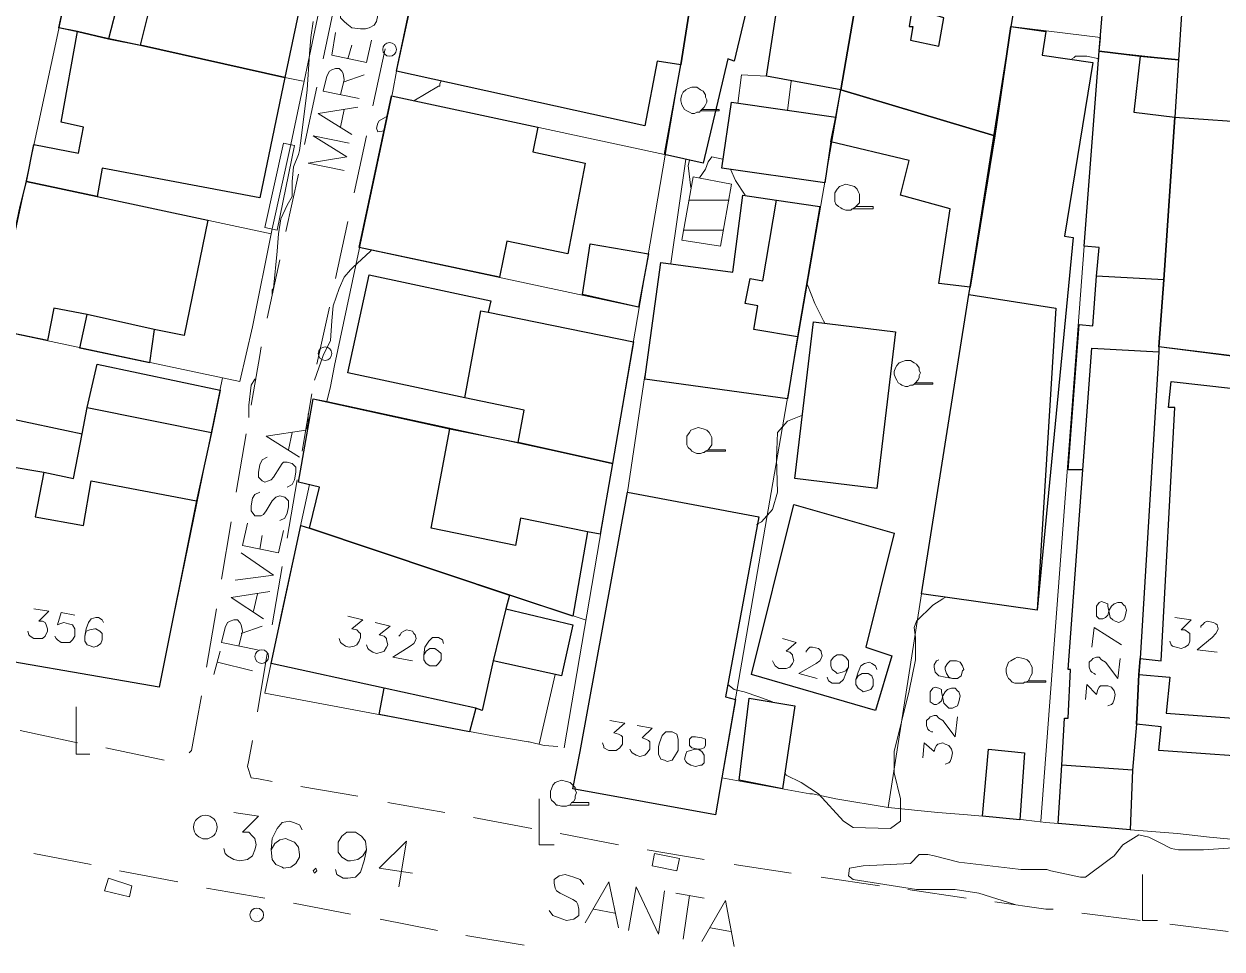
# Model space of a CAD drawing. Extents: x -2391 to 32076, y -11492 to 5852.
# Drawn here: x 4755.3 to 4837.1, y -1520.2 to -1457.1 of the extents above; entities that cross this region are included whole.
import ezdxf

# ---------------------------------------------------------------- set-up
doc = ezdxf.new("R2010")
doc.units = 0
doc.header["$LTSCALE"] = 7
for name, color, linetype in [('ALVE-CT', 3, 'CONTINUOUS'), ('PDF2_A101 - EDIFICACAO', 7, 'CONTINUOUS'), ('PDF2_A103 - PROJECAO_1', 7, 'CONTINUOUS'), ('PDF2_A104 - PROJECAO_2', 7, 'CONTINUOUS'), ('PDF2_A112 - PRISMA_VENTILACAO', 7, 'CONTINUOUS'), ('PDF2_A118 - PISCINA', 7, 'CONTINUOUS'), ('PDF2_A119 - TELHEIRO', 7, 'CONTINUOUS'), ('PDF2_A122 - CASA_DE_MAQUINA', 7, 'CONTINUOUS'), ('PDF2_A123 - N DE PORTA', 7, 'CONTINUOUS'), ('PDF2_A124 - MURO', 7, 'CONTINUOUS'), ('PDF2_C301 - MEIO_FIO_2D', 7, 'CONTINUOUS'), ('PDF2_C307 - TXT_NOME_LOGRADOURO', 7, 'CONTINUOUS'), ('PDF2_C317 - BOCA_LOBO', 7, 'CONTINUOUS'), ('PDF2_F602 - ARVORE_ISOLADA', 7, 'CONTINUOUS'), ('PDF2_I902 - LUMINARIA', 7, 'CONTINUOUS'), ('PDF2_I903 - POSTE', 7, 'CONTINUOUS'), ('PDF2_N1402 - CURVA_INTERMEDIARIA', 7, 'CONTINUOUS'), ('PDF2_N1403 - COTA_DE_APARELHO', 7, 'CONTINUOUS')]:
    doc.layers.add(name, color=color, linetype=linetype)

msp = doc.modelspace()

# ---------------------------------------------------------------- linework, layer by layer
at = {"layer": 'ALVE-CT'}
msp.add_circle((4550.796, -1271.53), 500, dxfattribs=at)
at = {"layer": 'PDF2_A101 - EDIFICACAO', "lineweight": 30}
for points in [[(4829.6, -1416.729), (4822.657, -1457.284), (4821.557, -1464.734), (4811.058, -1461.602), (4813.175, -1449.325), (4816.477, -1430.276), (4816.646, -1429.09), (4819.355, -1429.598), (4821.726, -1415.29)], [(4831.462, -1435.186), (4830.954, -1441.028), (4835.272, -1441.282), (4834.764, -1449.241), (4834.087, -1459.57), (4831.462, -1459.316), (4828.669, -1458.977), (4829.092, -1453.728), (4825.79, -1453.474), (4826.552, -1442.806), (4829.685, -1443.06), (4829.769, -1441.705), (4826.129, -1441.452), (4826.298, -1438.996), (4827.399, -1439.081), (4828.245, -1434.763)], [(4815.799, -1458.215), (4817.747, -1458.638), (4818.085, -1456.691), (4817.239, -1456.437), (4820.371, -1440.859), (4818.509, -1440.351), (4816.9, -1450.087), (4815.715, -1457.284), (4815.969, -1457.284)], [(4775.245, -1450.765), (4774.991, -1452.035), (4773.128, -1460.755), (4763.307, -1458.554), (4763.9, -1456.099), (4761.783, -1455.591), (4761.106, -1458.13), (4758.989, -1457.623), (4757.719, -1457.369), (4759.159, -1450.765), (4759.243, -1450.511), (4761.953, -1451.273), (4762.545, -1449.071), (4762.884, -1447.801)], [(4800.814, -1455.591), (4800.136, -1459.908), (4798.528, -1459.654), (4797.681, -1464.057), (4780.748, -1460.332), (4781.679, -1455.929), (4782.357, -1456.099), (4783.034, -1452.543), (4791.331, -1454.236), (4791.416, -1453.643)], [(4826.891, -1471.677), (4824.435, -1497.076), (4816.561, -1495.976), (4819.779, -1475.571), (4819.863, -1475.063), (4821.557, -1464.734), (4822.657, -1457.284), (4825.028, -1457.623), (4824.774, -1459.231), (4828.245, -1459.739), (4826.298, -1471.592)], [(4761.106, -1458.13), (4763.307, -1458.554), (4773.128, -1460.755), (4771.435, -1468.968), (4760.683, -1466.936), (4760.344, -1468.883), (4755.518, -1467.867), (4756.026, -1465.327), (4759.074, -1465.92), (4759.413, -1464.142), (4757.889, -1463.803), (4758.989, -1457.623)], [(4833.071, -1474.555), (4832.732, -1479.127), (4832.732, -1479.466), (4831.462, -1500.378), (4831.378, -1501.479), (4831.208, -1504.866), (4830.954, -1507.998), (4830.785, -1512.062), (4825.875, -1511.639), (4826.129, -1507.659), (4826.298, -1504.442), (4826.552, -1504.442), (4826.721, -1501.14), (4826.552, -1501.14), (4827.568, -1487.509), (4826.552, -1487.509), (4827.314, -1477.603), (4828.245, -1477.688), (4828.499, -1474.302), (4828.669, -1472.354), (4827.653, -1472.27), (4828.669, -1458.977), (4831.462, -1459.316), (4834.087, -1459.57), (4833.833, -1463.464)], [(4821.557, -1464.734), (4819.863, -1475.063), (4817.747, -1474.809), (4818.509, -1469.73), (4815.122, -1468.798), (4815.715, -1466.428), (4810.381, -1465.158), (4810.72, -1463.464), (4811.058, -1461.602)], [(4793.617, -1466.597), (4792.432, -1472.778), (4788.283, -1471.931), (4787.775, -1474.386), (4778.208, -1472.354), (4780.41, -1462.025), (4790.4, -1464.142), (4790.061, -1465.835)], [(4810.72, -1463.464), (4810.381, -1465.158), (4809.958, -1467.952), (4802.93, -1466.936), (4803.608, -1462.448)], [(4832.732, -1479.127), (4833.071, -1474.555), (4833.833, -1463.464), (4839.675, -1463.888), (4838.828, -1479.889)], [(4767.879, -1470.492), (4766.27, -1478.365), (4764.239, -1477.942), (4763.9, -1480.228), (4759.159, -1479.212), (4759.667, -1476.926), (4757.381, -1476.503), (4756.957, -1478.704), (4753.317, -1477.942), (4755.095, -1469.56), (4755.518, -1467.867), (4760.344, -1468.883)], [(4809.619, -1469.56), (4808.095, -1478.45), (4807.418, -1482.683), (4797.681, -1481.329), (4798.782, -1473.37), (4803.692, -1474.048), (4804.37, -1468.798), (4806.656, -1469.137)], [(4797.935, -1472.778), (4797.258, -1476.418), (4793.448, -1475.571), (4793.956, -1472.1)], [(4796.919, -1478.789), (4795.48, -1487.086), (4789.045, -1485.647), (4789.469, -1483.445), (4785.405, -1482.599), (4777.446, -1480.905), (4778.886, -1474.217), (4787.183, -1475.995), (4787.013, -1476.757)], [(4814.783, -1478.111), (4813.514, -1488.779), (4807.926, -1488.102), (4809.196, -1477.434)], [(4768.133, -1484.969), (4767.117, -1489.626), (4764.577, -1502.326), (4749.845, -1499.786), (4752.216, -1486.917), (4752.893, -1483.699), (4759.328, -1485.054), (4759.667, -1483.276), (4760.344, -1480.313), (4768.726, -1482.091)], [(4845.94, -1491.065), (4845.94, -1491.912), (4843.146, -1491.827), (4842.638, -1496.145), (4841.876, -1496.06), (4841.199, -1504.696), (4841.03, -1507.236), (4832.732, -1506.644), (4832.902, -1505.035), (4831.208, -1504.866), (4831.378, -1501.479), (4831.462, -1500.378), (4832.902, -1500.548), (4833.833, -1483.276), (4833.41, -1483.276), (4833.579, -1481.498), (4841.876, -1482.429), (4841.622, -1484.377), (4846.279, -1484.969), (4846.279, -1485.223)], [(4795.48, -1487.086), (4794.633, -1491.912), (4793.787, -1491.742), (4792.771, -1497.5), (4788.453, -1496.06), (4774.822, -1491.488), (4775.499, -1488.695), (4774.06, -1488.356), (4775.076, -1482.683), (4784.389, -1484.715), (4789.045, -1485.647)], [(4802.93, -1508.506), (4802.507, -1511.046), (4792.771, -1509.268), (4793.279, -1506.728), (4796.496, -1489.033), (4805.47, -1490.727), (4803.184, -1503.003), (4803.862, -1503.172)], [(4814.529, -1500.209), (4813.429, -1503.934), (4804.962, -1501.479), (4807.841, -1489.88), (4814.699, -1491.827), (4812.752, -1499.616)], [(4792.771, -1498.092), (4792.009, -1501.564), (4787.352, -1500.548), (4786.59, -1503.934), (4786.167, -1503.765), (4785.743, -1505.374), (4779.563, -1504.188), (4779.902, -1502.41), (4772.197, -1500.717), (4774.229, -1491.319), (4774.822, -1491.488), (4788.453, -1496.06), (4788.199, -1496.992)], [(4807.926, -1503.596), (4807.079, -1509.268), (4804.116, -1508.675), (4804.793, -1503.088)], [(4823.589, -1506.813), (4823.25, -1511.385), (4820.71, -1511.131), (4821.133, -1506.559)]]:
    msp.add_lwpolyline(points, close=True, dxfattribs=at)
for points in [[(4813.175, -1449.325), (4811.058, -1461.602), (4805.978, -1460.67), (4807.164, -1452.966)], [(4805.555, -1452.204), (4803.777, -1459.654), (4803.354, -1459.485), (4801.66, -1466.597), (4799.036, -1466.004), (4800.136, -1459.908), (4800.814, -1455.591)]]:
    msp.add_lwpolyline(points, dxfattribs=at)
at = {"layer": 'PDF2_A103 - PROJECAO_1', "lineweight": 30}
for points in [[(4774.991, -1452.035), (4773.128, -1460.755), (4763.307, -1458.554), (4763.9, -1456.099), (4761.783, -1455.591), (4761.021, -1455.421), (4761.953, -1451.273), (4762.545, -1449.071)], [(4831.462, -1459.316), (4831.039, -1463.126), (4833.833, -1463.464), (4833.071, -1474.555), (4828.499, -1474.302), (4828.669, -1472.354), (4827.653, -1472.27), (4828.669, -1458.977)], [(4760.344, -1468.883), (4767.879, -1470.492), (4766.27, -1478.365), (4764.239, -1477.942), (4759.667, -1476.926), (4757.381, -1476.503), (4756.957, -1478.704), (4753.317, -1477.942), (4755.095, -1469.56), (4755.518, -1467.867)], [(4824.435, -1497.076), (4816.561, -1495.976), (4819.779, -1475.571), (4825.705, -1476.503)], [(4787.013, -1476.757), (4796.919, -1478.789), (4795.48, -1487.086), (4789.045, -1485.647), (4789.469, -1483.445), (4785.405, -1482.599), (4786.505, -1476.672)], [(4832.732, -1479.466), (4831.462, -1500.378), (4831.378, -1501.479), (4831.208, -1504.866), (4830.954, -1507.998), (4826.129, -1507.659), (4826.298, -1504.442), (4826.552, -1504.442), (4826.721, -1501.14), (4826.552, -1501.14), (4827.568, -1487.509), (4828.161, -1479.212)], [(4768.133, -1484.969), (4767.117, -1489.626), (4764.577, -1502.326), (4749.845, -1499.786), (4752.216, -1486.917), (4756.703, -1487.679), (4758.735, -1488.102), (4759.328, -1485.054), (4759.667, -1483.276)], [(4789.045, -1485.647), (4795.48, -1487.086), (4794.633, -1491.912), (4793.787, -1491.742), (4789.215, -1490.811), (4788.876, -1492.674), (4783.119, -1491.488), (4784.389, -1484.715)], [(4774.822, -1491.488), (4788.453, -1496.06), (4788.199, -1496.992), (4787.352, -1500.548), (4786.59, -1503.934), (4786.167, -1503.765), (4779.902, -1502.41), (4772.197, -1500.717), (4774.229, -1491.319)], [(4841.199, -1504.696), (4841.03, -1507.236), (4832.732, -1506.644), (4832.902, -1505.035), (4831.208, -1504.866), (4831.378, -1501.479), (4833.494, -1501.648), (4833.24, -1504.104)]]:
    msp.add_lwpolyline(points, close=True, dxfattribs=at)
at = {"layer": 'PDF2_A104 - PROJECAO_2', "lineweight": 30}
msp.add_lwpolyline([(4756.703, -1487.679), (4756.111, -1490.727), (4759.413, -1491.319), (4759.921, -1488.271), (4767.117, -1489.626), (4764.577, -1502.326), (4749.845, -1499.786), (4752.216, -1486.917)], close=True, dxfattribs=at)
at = {"layer": 'PDF2_A112 - PRISMA_VENTILACAO', "lineweight": 30}
msp.add_lwpolyline([(4815.715, -1457.284), (4815.969, -1457.284), (4815.799, -1458.215), (4817.747, -1458.638), (4818.085, -1456.691), (4817.239, -1456.437), (4820.371, -1440.859), (4818.509, -1440.351)], close=True, dxfattribs=at)
at = {"layer": 'PDF2_A118 - PISCINA', "lineweight": 9}
msp.add_lwpolyline([(4800.983, -1467.528), (4803.608, -1468.036), (4802.846, -1472.27), (4800.221, -1471.846)], close=True, dxfattribs=at)
for points in [[(4800.729, -1469.137), (4803.438, -1469.137)], [(4800.306, -1471.169), (4803.015, -1471.169)]]:
    msp.add_lwpolyline(points, dxfattribs=at)
at = {"layer": 'PDF2_A119 - TELHEIRO', "lineweight": 9}
msp.add_lwpolyline([(4773.806, -1465.412), (4772.62, -1471.169), (4771.774, -1471), (4773.044, -1465.242)], close=True, dxfattribs=at)
at = {"layer": 'PDF2_A122 - CASA_DE_MAQUINA', "lineweight": 30}
msp.add_lwpolyline([(4808.095, -1478.45), (4805.132, -1477.942), (4805.386, -1476.333), (4804.539, -1476.164), (4804.878, -1474.471), (4805.724, -1474.64), (4806.656, -1469.137), (4809.619, -1469.56)], close=True, dxfattribs=at)
at = {"layer": 'PDF2_A123 - N DE PORTA', "lineweight": 9}
for points in [[(4828.499, -1497.246), (4828.499, -1497.5), (4828.669, -1497.669), (4828.923, -1497.669), (4829.092, -1497.584), (4829.261, -1497.415), (4829.346, -1497.076), (4829.515, -1496.822), (4829.685, -1496.653), (4829.939, -1496.568), (4830.193, -1496.568), (4830.362, -1496.738), (4830.447, -1496.822), (4830.531, -1497.076), (4830.447, -1497.5), (4830.362, -1497.754), (4830.193, -1497.838), (4830.023, -1497.923), (4829.769, -1497.838), (4829.6, -1497.754), (4829.431, -1497.584), (4829.346, -1497.246), (4829.261, -1496.822), (4829.261, -1496.653), (4829.007, -1496.568), (4828.838, -1496.484), (4828.669, -1496.568), (4828.499, -1496.822)], [(4817.154, -1503.088), (4817.154, -1503.342), (4817.408, -1503.511), (4817.577, -1503.511), (4817.747, -1503.426), (4817.916, -1503.257), (4818.001, -1502.918), (4818.17, -1502.664), (4818.339, -1502.495), (4818.593, -1502.41), (4818.847, -1502.41), (4819.017, -1502.58), (4819.101, -1502.664), (4819.186, -1502.918), (4819.101, -1503.342), (4819.017, -1503.596), (4818.847, -1503.68), (4818.678, -1503.765), (4818.424, -1503.765), (4818.255, -1503.596), (4818.085, -1503.426), (4818.001, -1503.088), (4817.916, -1502.664), (4817.916, -1502.495), (4817.747, -1502.41), (4817.493, -1502.326), (4817.323, -1502.41), (4817.154, -1502.664)], [(4799.374, -1505.374), (4799.12, -1505.374), (4798.866, -1505.628), (4798.697, -1506.136), (4798.612, -1506.39), (4798.612, -1506.898), (4798.782, -1507.236), (4799.036, -1507.321), (4799.205, -1507.406), (4799.544, -1507.321), (4799.713, -1507.067), (4799.967, -1506.644), (4799.967, -1506.39), (4799.967, -1505.882), (4799.882, -1505.543), (4799.544, -1505.374)], [(4801.152, -1505.712), (4800.898, -1505.712), (4800.729, -1505.882), (4800.729, -1506.136), (4800.729, -1506.305), (4800.898, -1506.474), (4801.322, -1506.559), (4801.576, -1506.728), (4801.745, -1506.982), (4801.745, -1507.152), (4801.745, -1507.49), (4801.576, -1507.659), (4801.491, -1507.659), (4801.152, -1507.744), (4800.814, -1507.659), (4800.56, -1507.49), (4800.475, -1507.406), (4800.39, -1507.236), (4800.475, -1506.898), (4800.56, -1506.728), (4800.814, -1506.644), (4801.068, -1506.559), (4801.491, -1506.559), (4801.745, -1506.474), (4801.83, -1506.305), (4801.83, -1506.136), (4801.83, -1505.882), (4801.576, -1505.797)]]:
    msp.add_lwpolyline(points, close=True, dxfattribs=at)
for points in [[(4756.026, -1496.992), (4757.042, -1497.161), (4756.365, -1497.838), (4756.619, -1497.838), (4756.788, -1497.923), (4756.873, -1498.092), (4756.957, -1498.346), (4756.957, -1498.516), (4756.788, -1498.854), (4756.619, -1499.024), (4756.28, -1499.024), (4756.026, -1499.024), (4755.772, -1498.854), (4755.687, -1498.77), (4755.603, -1498.516)], [(4758.82, -1497.415), (4757.889, -1497.246), (4757.635, -1498.092), (4757.804, -1498.008), (4758.058, -1497.923), (4758.397, -1498.008), (4758.651, -1498.092), (4758.82, -1498.346), (4758.82, -1498.6), (4758.82, -1498.854), (4758.651, -1499.108), (4758.481, -1499.278), (4758.143, -1499.278), (4757.889, -1499.278), (4757.635, -1499.108), (4757.55, -1499.024), (4757.465, -1498.854)], [(4760.767, -1497.923), (4760.683, -1497.754), (4760.429, -1497.584), (4760.259, -1497.584), (4759.921, -1497.669), (4759.751, -1497.923), (4759.582, -1498.346), (4759.497, -1498.854), (4759.497, -1499.193), (4759.667, -1499.447), (4759.921, -1499.532), (4760.09, -1499.616), (4760.344, -1499.532), (4760.598, -1499.362), (4760.683, -1499.108), (4760.683, -1499.024), (4760.683, -1498.685), (4760.513, -1498.516), (4760.259, -1498.346), (4760.175, -1498.346), (4759.836, -1498.431), (4759.582, -1498.516), (4759.497, -1498.854)], [(4777.446, -1497.5), (4778.462, -1497.754), (4777.7, -1498.346), (4778.039, -1498.431), (4778.208, -1498.6), (4778.293, -1498.685), (4778.293, -1498.939), (4778.208, -1499.193), (4778.039, -1499.447), (4777.87, -1499.532), (4777.531, -1499.616), (4777.277, -1499.532), (4777.023, -1499.362), (4776.938, -1499.278), (4776.854, -1499.024)], [(4833.833, -1497.584), (4834.934, -1497.754), (4834.256, -1498.431), (4834.51, -1498.431), (4834.764, -1498.6), (4834.849, -1498.685), (4834.849, -1498.939), (4834.849, -1499.193), (4834.764, -1499.447), (4834.51, -1499.616), (4834.256, -1499.701), (4833.918, -1499.616), (4833.664, -1499.532), (4833.579, -1499.447), (4833.494, -1499.193)], [(4779.309, -1497.923), (4780.325, -1498.177), (4779.563, -1498.77), (4779.902, -1498.854), (4780.071, -1499.024), (4780.071, -1499.108), (4780.156, -1499.447), (4780.071, -1499.616), (4779.902, -1499.87), (4779.732, -1499.955), (4779.394, -1500.04), (4779.14, -1499.955), (4778.886, -1499.786), (4778.801, -1499.701), (4778.716, -1499.447)], [(4830.193, -1499.447), (4828.33, -1498.262), (4828.161, -1499.616)], [(4835.611, -1498.262), (4835.611, -1498.177), (4835.78, -1498.008), (4835.865, -1497.923), (4836.034, -1497.838), (4836.458, -1497.923), (4836.627, -1498.008), (4836.712, -1498.092), (4836.796, -1498.346), (4836.712, -1498.516), (4836.627, -1498.685), (4836.373, -1498.939), (4835.357, -1499.786), (4836.712, -1499.955)], [(4780.918, -1498.854), (4781.002, -1498.77), (4781.087, -1498.6), (4781.256, -1498.516), (4781.425, -1498.431), (4781.849, -1498.516), (4781.933, -1498.685), (4782.018, -1498.77), (4782.103, -1499.024), (4782.018, -1499.193), (4781.933, -1499.362), (4781.679, -1499.532), (4780.494, -1500.294), (4781.849, -1500.548)], [(4783.965, -1499.362), (4783.881, -1499.108), (4783.627, -1498.939), (4783.457, -1498.939), (4783.203, -1498.939), (4782.949, -1499.193), (4782.695, -1499.616), (4782.611, -1500.124), (4782.611, -1500.463), (4782.78, -1500.717), (4783.034, -1500.886), (4783.119, -1500.886), (4783.457, -1500.886), (4783.627, -1500.717), (4783.796, -1500.463), (4783.796, -1500.378), (4783.796, -1500.04), (4783.627, -1499.87), (4783.373, -1499.701), (4783.288, -1499.701), (4783.034, -1499.701), (4782.78, -1499.87), (4782.611, -1500.124)], [(4807.079, -1499.024), (4808.01, -1499.278), (4807.333, -1499.87), (4807.587, -1499.955), (4807.756, -1500.124), (4807.756, -1500.209), (4807.841, -1500.548), (4807.756, -1500.717), (4807.587, -1500.971), (4807.333, -1501.056), (4807.079, -1501.056), (4806.825, -1501.056), (4806.571, -1500.886), (4806.486, -1500.717), (4806.402, -1500.548)], [(4808.688, -1499.955), (4808.688, -1499.87), (4808.857, -1499.701), (4808.942, -1499.616), (4809.111, -1499.616), (4809.534, -1499.701), (4809.704, -1499.87), (4809.704, -1499.955), (4809.788, -1500.209), (4809.704, -1500.378), (4809.619, -1500.548), (4809.365, -1500.717), (4808.18, -1501.394), (4809.45, -1501.733)], [(4811.566, -1500.971), (4811.397, -1501.225), (4811.143, -1501.31), (4810.804, -1501.394), (4810.72, -1501.31), (4810.466, -1501.14), (4810.381, -1500.886), (4810.381, -1500.632), (4810.381, -1500.548), (4810.55, -1500.294), (4810.804, -1500.124), (4811.058, -1500.124), (4811.143, -1500.124), (4811.397, -1500.294), (4811.566, -1500.548), (4811.566, -1500.971), (4811.397, -1501.394), (4811.228, -1501.818), (4810.974, -1502.072), (4810.635, -1502.072), (4810.466, -1502.072), (4810.212, -1501.902), (4810.127, -1501.648)], [(4813.514, -1501.14), (4813.429, -1500.886), (4813.175, -1500.717), (4813.006, -1500.632), (4812.667, -1500.717), (4812.413, -1500.886), (4812.244, -1501.31), (4812.074, -1501.818), (4812.074, -1502.156), (4812.244, -1502.41), (4812.498, -1502.58), (4812.582, -1502.664), (4812.836, -1502.58), (4813.09, -1502.495), (4813.26, -1502.241), (4813.26, -1502.156), (4813.26, -1501.818), (4813.175, -1501.564), (4812.921, -1501.394), (4812.836, -1501.394), (4812.498, -1501.394), (4812.244, -1501.564), (4812.074, -1501.818)], [(4817.747, -1500.463), (4817.577, -1500.548), (4817.408, -1500.802), (4817.408, -1500.971), (4817.493, -1501.31), (4817.747, -1501.564), (4818.17, -1501.648), (4818.678, -1501.733), (4819.017, -1501.733), (4819.271, -1501.564), (4819.355, -1501.225), (4819.44, -1501.14), (4819.355, -1500.886), (4819.186, -1500.632), (4818.932, -1500.548), (4818.847, -1500.548), (4818.509, -1500.548), (4818.339, -1500.717), (4818.17, -1500.971), (4818.17, -1501.14), (4818.255, -1501.394), (4818.424, -1501.648), (4818.678, -1501.733)], [(4828.415, -1501.479), (4828.33, -1501.394), (4828.161, -1501.31), (4828.076, -1501.225), (4827.991, -1500.971), (4827.991, -1500.632), (4828.161, -1500.463), (4828.245, -1500.378), (4828.499, -1500.294), (4828.669, -1500.294), (4828.838, -1500.463), (4829.092, -1500.632), (4829.939, -1501.733), (4830.108, -1500.378)], [(4827.737, -1503.172), (4827.822, -1502.156), (4828.499, -1502.834), (4828.584, -1502.495), (4828.669, -1502.326), (4828.753, -1502.241), (4829.092, -1502.241), (4829.261, -1502.241), (4829.515, -1502.326), (4829.685, -1502.58), (4829.769, -1502.834), (4829.685, -1503.172), (4829.6, -1503.426), (4829.515, -1503.511), (4829.261, -1503.596)], [(4795.311, -1504.612), (4796.327, -1504.781), (4795.565, -1505.458), (4795.903, -1505.543), (4796.073, -1505.628), (4796.157, -1505.712), (4796.157, -1506.051), (4796.157, -1506.22), (4795.988, -1506.474), (4795.734, -1506.644), (4795.48, -1506.644), (4795.226, -1506.644), (4794.887, -1506.474), (4794.887, -1506.39), (4794.803, -1506.136)], [(4817.323, -1505.374), (4817.239, -1505.374), (4817.069, -1505.289), (4816.985, -1505.204), (4816.9, -1504.95), (4816.9, -1504.612), (4817.069, -1504.442), (4817.154, -1504.358), (4817.408, -1504.273), (4817.577, -1504.273), (4817.747, -1504.442), (4818.001, -1504.612), (4818.847, -1505.712), (4819.017, -1504.358)], [(4797.173, -1504.95), (4798.189, -1505.12), (4797.512, -1505.797), (4797.766, -1505.882), (4797.935, -1505.966), (4798.02, -1506.051), (4798.02, -1506.39), (4798.02, -1506.559), (4797.85, -1506.813), (4797.681, -1506.982), (4797.343, -1507.067), (4797.089, -1506.982), (4796.835, -1506.813), (4796.75, -1506.728), (4796.665, -1506.559)], [(4816.646, -1507.152), (4816.731, -1506.136), (4817.408, -1506.728), (4817.493, -1506.474), (4817.577, -1506.305), (4817.662, -1506.22), (4818.001, -1506.136), (4818.17, -1506.22), (4818.424, -1506.305), (4818.593, -1506.559), (4818.678, -1506.813), (4818.593, -1507.152), (4818.509, -1507.406), (4818.424, -1507.49), (4818.17, -1507.575)]]:
    msp.add_lwpolyline(points, dxfattribs=at)
at = {"layer": 'PDF2_A124 - MURO', "lineweight": 9}
for points in [[(4792.178, -1506.474), (4809.45, -1405.215)], [(4753.317, -1477.942), (4770.08, -1481.498), (4770.927, -1477.773), (4772.282, -1471.084), (4773.552, -1465.327), (4776.007, -1453.643), (4776.346, -1451.95), (4778.124, -1443.483), (4778.462, -1442.129), (4780.41, -1432.646), (4780.748, -1431.038), (4781.172, -1429.26), (4781.595, -1427.143), (4783.203, -1419.354), (4783.796, -1416.729), (4786.167, -1405.554), (4747.814, -1405.384), (4746.544, -1405.384), (4741.379, -1428.159)], [(4748.914, -1498.346), (4759.159, -1450.765), (4759.243, -1450.511), (4760.513, -1444.753), (4761.275, -1441.198), (4761.868, -1438.319), (4762.207, -1436.626), (4764.069, -1428.328), (4764.662, -1425.534), (4768.98, -1405.469)], [(4820.456, -1406.739), (4816.646, -1429.09), (4813.175, -1449.325), (4802.93, -1508.506), (4808.942, -1509.607), (4809.111, -1509.607), (4810.72, -1509.945), (4814.275, -1510.538), (4817.662, -1510.877), (4819.694, -1511.046), (4823.504, -1511.385), (4824.266, -1511.469), (4825.028, -1511.554), (4825.875, -1511.639), (4830.785, -1512.062), (4834.002, -1512.316), (4836.204, -1512.57), (4840.86, -1512.993)], [(4814.275, -1510.538), (4816.561, -1495.976), (4822.657, -1457.284), (4831.039, -1408.263)], [(4830.785, -1512.062), (4830.954, -1507.998), (4831.208, -1504.866), (4831.378, -1501.479), (4831.462, -1500.378), (4832.732, -1479.466), (4832.732, -1479.127), (4833.071, -1474.555), (4833.833, -1463.464), (4834.087, -1459.57), (4834.764, -1449.241), (4835.272, -1441.282), (4835.357, -1439.843), (4851.359, -1441.875), (4852.713, -1414.867)], [(4782.78, -1451.019), (4780.748, -1460.332), (4780.494, -1461.686), (4776.515, -1480.397), (4776.261, -1481.837), (4776.007, -1482.853), (4775.076, -1482.683), (4774.06, -1488.356), (4774.822, -1488.525), (4773.636, -1493.944), (4772.959, -1497.076), (4771.774, -1502.749), (4787.183, -1505.628), (4789.723, -1506.051), (4789.807, -1506.051), (4790.823, -1506.305), (4791.755, -1506.39)], [(4757.719, -1457.369), (4763.307, -1458.554), (4773.128, -1460.755), (4774.398, -1461.009)], [(4822.657, -1457.284), (4828.753, -1458.046), (4828.669, -1458.977), (4834.087, -1459.57)], [(4824.689, -1511.469), (4827.653, -1472.27), (4828.669, -1458.977)], [(4804.031, -1462.533), (4804.285, -1460.586), (4805.978, -1460.67)], [(4807.672, -1461.009), (4807.418, -1463.041)], [(4811.058, -1461.602), (4821.557, -1464.734)], [(4799.036, -1466.004), (4780.41, -1462.025)], [(4800.475, -1466.343), (4799.459, -1473.455)], [(4755.518, -1467.867), (4772.197, -1471.423)], [(4778.208, -1472.354), (4797.258, -1476.418)], [(4832.732, -1479.127), (4843.4, -1480.482), (4842.977, -1484.546), (4846.279, -1484.969)], [(4768.895, -1481.244), (4764.577, -1502.326), (4749.845, -1499.786), (4750.015, -1498.6), (4734.182, -1495.383), (4729.272, -1494.367), (4728.002, -1494.113), (4726.478, -1493.859)], [(4796.496, -1489.033), (4797.681, -1481.075)], [(4776.007, -1482.853), (4795.48, -1487.086)], [(4774.229, -1491.319), (4793.617, -1497.754)], [(4791.585, -1501.479), (4790.485, -1506.22)]]:
    msp.add_lwpolyline(points, dxfattribs=at)
at = {"layer": 'PDF2_C301 - MEIO_FIO_2D', "lineweight": 9}
for points in [[(4776.6, -1455.506), (4775.753, -1459.485)], [(4779.14, -1462.702), (4779.986, -1458.808)], [(4775.33, -1461.432), (4774.483, -1465.327)], [(4777.87, -1468.629), (4778.716, -1464.734)], [(4774.06, -1467.359), (4773.213, -1471.254)], [(4776.6, -1474.471), (4777.446, -1470.576)], [(4772.79, -1473.201), (4771.943, -1477.18)], [(4775.33, -1480.313), (4776.176, -1476.418)], [(4771.52, -1479.127), (4771.435, -1479.72), (4770.842, -1483.107)], [(4774.314, -1486.239), (4774.991, -1482.345)], [(4770.504, -1485.054), (4769.826, -1489.033)], [(4773.298, -1492.166), (4773.975, -1488.187)], [(4769.488, -1491.065), (4768.81, -1494.96)], [(4772.282, -1498.092), (4772.959, -1494.113)], [(4768.472, -1496.992), (4767.794, -1500.971)], [(4771.266, -1504.019), (4771.943, -1500.04)], [(4767.456, -1502.918), (4766.778, -1506.644), (4766.609, -1506.813)], [(4758.989, -1506.136), (4755.095, -1505.289)], [(4764.916, -1507.321), (4760.937, -1506.474)], [(4772.282, -1508.76), (4771.35, -1508.591), (4770.842, -1508.506), (4770.588, -1507.744), (4770.673, -1507.321), (4770.927, -1505.966)], [(4778.124, -1509.776), (4774.229, -1509.099)], [(4784.05, -1510.877), (4780.156, -1510.199)], [(4789.977, -1511.977), (4785.997, -1511.215)], [(4795.903, -1513.078), (4791.924, -1512.316)], [(4759.921, -1514.433), (4756.026, -1513.671)], [(4801.745, -1514.094), (4797.85, -1513.417)], [(4807.672, -1515.025), (4803.777, -1514.433)], [(4765.847, -1515.618), (4761.868, -1514.856)], [(4813.683, -1515.872), (4809.704, -1515.279)], [(4771.774, -1516.719), (4767.794, -1516.041)], [(4819.609, -1516.719), (4815.63, -1516.126)], [(4777.616, -1517.819), (4773.721, -1517.057)], [(4825.536, -1517.481), (4825.028, -1517.481), (4821.557, -1516.973)], [(4831.462, -1518.243), (4827.483, -1517.735)], [(4783.542, -1518.92), (4779.648, -1518.158)], [(4837.474, -1519.005), (4833.494, -1518.497)], [(4789.469, -1519.936), (4785.489, -1519.259)]]:
    msp.add_lwpolyline(points, dxfattribs=at)
at = {"layer": 'PDF2_C307 - TXT_NOME_LOGRADOURO', "lineweight": 9}
for points in [[(4777.7, -1455.506), (4777.446, -1455.591), (4777.192, -1455.76), (4777.023, -1456.014), (4776.938, -1456.437), (4776.938, -1456.691), (4777.192, -1456.945), (4777.362, -1457.115), (4777.7, -1457.369), (4778.293, -1457.453), (4778.632, -1457.453), (4778.886, -1457.369), (4779.224, -1457.199), (4779.394, -1456.945), (4779.478, -1456.522), (4779.394, -1456.268), (4779.224, -1455.929), (4778.97, -1455.76)], [(4779.055, -1458.215), (4778.716, -1459.739), (4776.346, -1459.231), (4776.6, -1457.707)], [(4777.446, -1459.485), (4777.7, -1458.554)], [(4778.208, -1462.194), (4775.753, -1461.686), (4776.007, -1460.67), (4776.176, -1460.332), (4776.346, -1460.247), (4776.6, -1460.162), (4776.854, -1460.162), (4777.023, -1460.332), (4777.108, -1460.501), (4777.192, -1460.924), (4776.938, -1461.94)], [(4777.108, -1461.094), (4778.547, -1460.586)], [(4777.7, -1464.65), (4775.414, -1463.21), (4778.124, -1462.787)], [(4776.938, -1464.142), (4777.192, -1462.956)], [(4777.192, -1467.105), (4774.737, -1466.597), (4777.362, -1466.174), (4775.076, -1464.734), (4777.531, -1465.242)], [(4774.144, -1486.663), (4771.858, -1485.223), (4774.568, -1484.8)], [(4773.382, -1486.155), (4773.636, -1484.969)], [(4771.943, -1486.663), (4771.604, -1486.832), (4771.435, -1487.171), (4771.35, -1487.679), (4771.35, -1488.017), (4771.604, -1488.271), (4771.774, -1488.356), (4772.028, -1488.271), (4772.197, -1488.187), (4772.366, -1488.017), (4772.79, -1487.34), (4772.959, -1487.086), (4773.044, -1487.001), (4773.298, -1487.001), (4773.636, -1487.086), (4773.89, -1487.34), (4773.89, -1487.679), (4773.806, -1488.187), (4773.636, -1488.525), (4773.298, -1488.695)], [(4771.435, -1489.033), (4771.096, -1489.203), (4770.927, -1489.457), (4770.842, -1489.965), (4770.842, -1490.303), (4771.096, -1490.642), (4771.266, -1490.642), (4771.52, -1490.642), (4771.689, -1490.557), (4771.858, -1490.303), (4772.282, -1489.626), (4772.451, -1489.457), (4772.536, -1489.372), (4772.79, -1489.287), (4773.128, -1489.372), (4773.382, -1489.626), (4773.382, -1490.049), (4773.298, -1490.473), (4773.128, -1490.811), (4772.79, -1490.981)], [(4773.044, -1491.658), (4772.705, -1493.182), (4770.25, -1492.674), (4770.588, -1491.15)], [(4771.435, -1492.928), (4771.604, -1491.996)], [(4769.742, -1495.044), (4772.366, -1494.706), (4770.165, -1493.182)], [(4771.689, -1497.669), (4769.488, -1496.23), (4772.112, -1495.806)], [(4771.012, -1497.161), (4771.266, -1495.976)], [(4771.266, -1499.786), (4768.81, -1499.278), (4769.064, -1498.262), (4769.234, -1497.923), (4769.403, -1497.838), (4769.657, -1497.754), (4769.911, -1497.754), (4770.08, -1497.923), (4770.165, -1498.092), (4770.25, -1498.516), (4769.996, -1499.532)], [(4770.165, -1498.685), (4771.604, -1498.177)], [(4768.302, -1501.479), (4768.726, -1499.87)], [(4768.556, -1500.632), (4770.927, -1501.225)], [(4793.533, -1515.787), (4793.279, -1515.449), (4792.855, -1515.279), (4792.263, -1515.11), (4791.839, -1515.195), (4791.501, -1515.449), (4791.501, -1515.703), (4791.585, -1516.041), (4791.67, -1516.211), (4791.924, -1516.38), (4792.771, -1516.803), (4793.025, -1516.973), (4793.109, -1517.142), (4793.194, -1517.481), (4793.194, -1517.904), (4792.855, -1518.158), (4792.347, -1518.243), (4791.839, -1518.073), (4791.416, -1517.904), (4791.162, -1517.565)], [(4793.617, -1518.412), (4795.226, -1515.618), (4795.903, -1518.751)], [(4796.581, -1518.92), (4797.089, -1515.957), (4798.612, -1519.174), (4799.036, -1516.211)], [(4799.798, -1516.38), (4801.745, -1516.719)], [(4800.729, -1516.549), (4800.306, -1519.513)], [(4801.576, -1519.682), (4803.184, -1516.888), (4803.777, -1520.021)], [(4794.21, -1517.481), (4795.649, -1517.735)], [(4802.168, -1518.751), (4803.523, -1519.005)]]:
    msp.add_lwpolyline(points, dxfattribs=at)
at = {"layer": 'PDF2_C317 - BOCA_LOBO', "lineweight": 9}
for points in [[(4798.189, -1514.517), (4799.882, -1514.856), (4800.052, -1514.009), (4798.358, -1513.671)], [(4760.852, -1516.211), (4762.545, -1516.634), (4762.715, -1515.872), (4761.106, -1515.364)]]:
    msp.add_lwpolyline(points, close=True, dxfattribs=at)
at = {"layer": 'PDF2_F602 - ARVORE_ISOLADA', "lineweight": 9}
for points in [[(4801.576, -1462.956), (4801.491, -1463.041), (4801.406, -1463.126), (4801.237, -1463.126), (4801.068, -1463.21), (4800.898, -1463.21), (4800.729, -1463.126), (4800.56, -1463.041), (4800.39, -1462.956), (4800.306, -1462.787), (4800.221, -1462.618), (4800.136, -1462.364), (4800.136, -1462.194), (4800.221, -1461.94), (4800.306, -1461.771), (4800.475, -1461.602), (4800.644, -1461.517), (4800.898, -1461.432), (4801.237, -1461.432), (4801.491, -1461.602), (4801.66, -1461.686), (4801.83, -1461.94), (4801.83, -1462.11), (4801.914, -1462.279), (4801.914, -1462.448), (4801.83, -1462.618), (4801.745, -1462.787), (4801.576, -1462.956), (4801.491, -1463.041), (4802.761, -1463.041), (4802.761, -1462.956)], [(4812.074, -1469.56), (4811.905, -1469.73), (4811.82, -1469.73), (4811.736, -1469.814), (4811.566, -1469.814), (4811.397, -1469.814), (4811.143, -1469.73), (4811.058, -1469.645), (4810.889, -1469.56), (4810.72, -1469.391), (4810.635, -1469.222), (4810.635, -1469.052), (4810.635, -1468.798), (4810.635, -1468.629), (4810.804, -1468.375), (4810.974, -1468.206), (4811.143, -1468.121), (4811.397, -1468.036), (4811.736, -1468.121), (4811.99, -1468.206), (4812.159, -1468.375), (4812.244, -1468.544), (4812.328, -1468.714), (4812.328, -1468.883), (4812.328, -1469.137), (4812.328, -1469.306), (4812.159, -1469.476), (4812.074, -1469.56), (4811.905, -1469.73), (4813.26, -1469.73), (4813.26, -1469.56)], [(4816.138, -1481.583), (4816.053, -1481.667), (4815.969, -1481.752), (4815.799, -1481.752), (4815.63, -1481.837), (4815.461, -1481.837), (4815.207, -1481.752), (4815.122, -1481.667), (4814.953, -1481.583), (4814.868, -1481.413), (4814.783, -1481.244), (4814.699, -1480.99), (4814.699, -1480.821), (4814.783, -1480.567), (4814.868, -1480.397), (4815.037, -1480.228), (4815.207, -1480.143), (4815.461, -1480.059), (4815.799, -1480.059), (4816.053, -1480.228), (4816.223, -1480.313), (4816.392, -1480.567), (4816.392, -1480.736), (4816.477, -1480.905), (4816.392, -1481.075), (4816.392, -1481.244), (4816.307, -1481.413), (4816.138, -1481.583), (4816.053, -1481.667), (4817.323, -1481.667), (4817.323, -1481.583)], [(4801.999, -1486.155), (4801.83, -1486.239), (4801.745, -1486.324), (4801.66, -1486.324), (4801.491, -1486.409), (4801.237, -1486.409), (4801.068, -1486.324), (4800.898, -1486.239), (4800.814, -1486.155), (4800.644, -1485.985), (4800.56, -1485.816), (4800.56, -1485.647), (4800.56, -1485.393), (4800.56, -1485.223), (4800.729, -1484.969), (4800.814, -1484.8), (4801.068, -1484.715), (4801.322, -1484.631), (4801.66, -1484.715), (4801.914, -1484.8), (4802.084, -1484.969), (4802.168, -1485.139), (4802.253, -1485.308), (4802.253, -1485.477), (4802.253, -1485.647), (4802.253, -1485.816), (4802.084, -1486.07), (4801.999, -1486.155), (4801.83, -1486.239), (4803.184, -1486.239), (4803.184, -1486.155)], [(4823.843, -1501.902), (4823.673, -1501.987), (4823.589, -1501.987), (4823.504, -1502.072), (4823.25, -1502.072), (4823.081, -1502.072), (4822.911, -1502.072), (4822.742, -1501.987), (4822.573, -1501.818), (4822.488, -1501.733), (4822.403, -1501.564), (4822.319, -1501.31), (4822.319, -1501.056), (4822.403, -1500.886), (4822.488, -1500.632), (4822.657, -1500.548), (4822.911, -1500.378), (4823.081, -1500.294), (4823.504, -1500.378), (4823.758, -1500.463), (4823.927, -1500.632), (4824.012, -1500.802), (4824.097, -1500.971), (4824.097, -1501.14), (4824.097, -1501.394), (4824.012, -1501.564), (4823.927, -1501.733), (4823.843, -1501.902), (4823.673, -1501.987), (4825.028, -1501.987), (4825.028, -1501.902)], [(4792.686, -1510.199), (4792.601, -1510.369), (4792.517, -1510.369), (4792.347, -1510.453), (4792.178, -1510.453), (4792.009, -1510.453), (4791.755, -1510.369), (4791.67, -1510.369), (4791.501, -1510.199), (4791.331, -1510.03), (4791.247, -1509.861), (4791.247, -1509.691), (4791.247, -1509.437), (4791.331, -1509.268), (4791.416, -1509.014), (4791.585, -1508.845), (4791.755, -1508.76), (4792.009, -1508.675), (4792.347, -1508.76), (4792.601, -1508.845), (4792.771, -1509.014), (4792.94, -1509.183), (4792.94, -1509.353), (4793.025, -1509.522), (4792.94, -1509.776), (4792.94, -1509.945), (4792.855, -1510.115), (4792.686, -1510.199), (4792.601, -1510.369), (4793.871, -1510.369), (4793.871, -1510.199)]]:
    msp.add_lwpolyline(points, close=True, dxfattribs=at)
at = {"layer": 'PDF2_I902 - LUMINARIA', "lineweight": 9}
for points in [[(4780.325, -1458.892), (4780.325, -1458.892)], [(4775.922, -1479.635), (4775.922, -1479.635)], [(4771.604, -1500.294), (4771.604, -1500.294)], [(4771.266, -1517.904), (4771.266, -1517.904)]]:
    msp.add_lwpolyline(points, dxfattribs=at)
for centre in [(4780.283, -1458.85), (4775.88, -1479.593), (4771.562, -1500.251), (4771.223, -1517.862)]:
    msp.add_circle(centre, 0.466, dxfattribs=at)
at = {"layer": 'PDF2_I903 - POSTE', "lineweight": 9}
for points in [[(4759.836, -1506.898), (4758.905, -1506.898), (4758.905, -1503.68)], [(4791.501, -1513.078), (4790.485, -1513.078), (4790.485, -1509.945)], [(4832.648, -1518.243), (4831.632, -1518.243), (4831.632, -1515.11)]]:
    msp.add_lwpolyline(points, dxfattribs=at)
at = {"layer": 'PDF2_N1402 - CURVA_INTERMEDIARIA', "lineweight": 9}
for points in [[(4775.076, -1456.945), (4774.906, -1458.046), (4774.822, -1459.146), (4774.652, -1461.602), (4774.229, -1465.073), (4774.144, -1465.75), (4774.06, -1466.004), (4773.721, -1466.851), (4773.636, -1467.867), (4773.636, -1468.883), (4773.298, -1469.476), (4772.874, -1470.407), (4772.705, -1471.423), (4772.62, -1472.608), (4772.366, -1475.148), (4772.282, -1475.233), (4772.282, -1475.487), (4772.282, -1475.571)], [(4826.806, -1459.485), (4826.975, -1459.4), (4827.06, -1459.316), (4827.822, -1459.316), (4828.669, -1459.485)], [(4781.933, -1462.364), (4783.627, -1461.348), (4783.711, -1461.348), (4783.711, -1461.178), (4783.796, -1461.009)], [(4779.902, -1464.396), (4779.478, -1464.48), (4779.394, -1464.226), (4779.478, -1463.888), (4779.563, -1463.718), (4780.156, -1463.38)], [(4800.729, -1466.428), (4800.644, -1466.766), (4800.814, -1468.29)], [(4801.406, -1467.613), (4801.83, -1467.02), (4801.999, -1466.512), (4802.253, -1466.174), (4803.015, -1466.343)], [(4803.523, -1467.02), (4803.862, -1467.782), (4804.539, -1468.798)], [(4775.16, -1481.413), (4775.753, -1479.72), (4776.261, -1478.704), (4776.346, -1477.349), (4776.43, -1476.333), (4776.854, -1475.148), (4777.192, -1474.386), (4777.616, -1473.878), (4777.785, -1473.709), (4778.97, -1472.608), (4779.055, -1472.524)], [(4808.772, -1474.894), (4809.28, -1476.164), (4809.873, -1477.349), (4809.958, -1477.519)], [(4771.181, -1481.329), (4771.096, -1481.329), (4770.842, -1481.752), (4770.673, -1483.107), (4770.673, -1483.953)], [(4774.568, -1484.8), (4774.652, -1484.631), (4774.737, -1484.292), (4774.737, -1483.699)], [(4808.434, -1483.784), (4807.418, -1484.207), (4806.74, -1484.969), (4806.656, -1486.747), (4806.74, -1489.033), (4806.402, -1490.219), (4805.64, -1491.065), (4805.301, -1491.234)], [(4807.248, -1508.167), (4807.333, -1508.337), (4808.349, -1508.845), (4809.534, -1509.607), (4811.228, -1511.469), (4811.905, -1511.893), (4814.445, -1511.977), (4815.122, -1511.469), (4815.122, -1509.945), (4814.699, -1508.167), (4814.699, -1506.728), (4815.715, -1502.58), (4816.138, -1500.463), (4816.138, -1498.939), (4816.053, -1498.262), (4816.223, -1497.838), (4817.323, -1496.738), (4818.001, -1496.314), (4818.17, -1496.23)], [(4803.354, -1502.156), (4803.777, -1502.495), (4804.454, -1502.664), (4805.47, -1503.003), (4806.402, -1503.342)], [(4843.57, -1512.909), (4835.78, -1513.417), (4834.087, -1513.417), (4833.579, -1513.332), (4832.732, -1512.909), (4832.055, -1512.57), (4831.378, -1512.401), (4830.277, -1513.078), (4829.685, -1513.84), (4829.346, -1514.094), (4827.737, -1515.279), (4827.399, -1515.279), (4825.367, -1514.856), (4825.113, -1514.771), (4824.605, -1514.771), (4823.335, -1514.771), (4822.573, -1514.687), (4819.101, -1514.263), (4817.408, -1513.84), (4816.985, -1513.755), (4816.731, -1513.755), (4816.392, -1513.755), (4815.799, -1514.348), (4812.582, -1514.517), (4811.651, -1514.687), (4811.566, -1515.195), (4811.905, -1515.449), (4816.223, -1516.126), (4816.646, -1516.126), (4818.847, -1516.126), (4820.456, -1516.38), (4822.911, -1517.142)]]:
    msp.add_lwpolyline(points, dxfattribs=at)
at = {"layer": 'PDF2_N1403 - COTA_DE_APARELHO', "lineweight": 9}
for points in [[(4769.657, -1510.877), (4771.35, -1511.131), (4770.25, -1512.231), (4770.673, -1512.231), (4770.927, -1512.485), (4771.096, -1512.655), (4771.181, -1513.078), (4771.096, -1513.417), (4770.927, -1513.84), (4770.588, -1514.094), (4770.08, -1514.179), (4769.657, -1514.094), (4769.234, -1513.84), (4769.064, -1513.671), (4768.98, -1513.332)], [(4774.314, -1512.062), (4774.144, -1511.723), (4773.721, -1511.554), (4773.467, -1511.469), (4772.959, -1511.554), (4772.62, -1511.977), (4772.282, -1512.655), (4772.197, -1513.417), (4772.282, -1514.094), (4772.536, -1514.433), (4772.959, -1514.602), (4773.044, -1514.687), (4773.552, -1514.602), (4773.89, -1514.348), (4774.144, -1513.925), (4774.144, -1513.755), (4774.06, -1513.247), (4773.806, -1512.909), (4773.382, -1512.739), (4773.213, -1512.655), (4772.79, -1512.739), (4772.451, -1512.993), (4772.197, -1513.417)], [(4778.716, -1513.417), (4778.462, -1513.84), (4778.124, -1514.094), (4777.616, -1514.179), (4777.446, -1514.179), (4777.023, -1513.925), (4776.769, -1513.586), (4776.769, -1513.078), (4776.769, -1512.909), (4777.023, -1512.485), (4777.362, -1512.231), (4777.785, -1512.231), (4777.954, -1512.231), (4778.378, -1512.485), (4778.632, -1512.824), (4778.716, -1513.417), (4778.547, -1514.179), (4778.293, -1514.941), (4777.954, -1515.279), (4777.446, -1515.364), (4777.108, -1515.364), (4776.684, -1515.11), (4776.6, -1514.771)], [(4780.918, -1515.957), (4781.425, -1512.824), (4779.563, -1514.687), (4781.849, -1515.025)]]:
    msp.add_lwpolyline(points, dxfattribs=at)
msp.add_lwpolyline([(4775.245, -1514.687), (4775.076, -1514.856), (4775.16, -1515.025), (4775.33, -1514.856)], close=True, dxfattribs=at)
msp.add_circle((4767.72, -1511.877), 0.804, dxfattribs=at)

doc.saveas('drawing.dxf')
